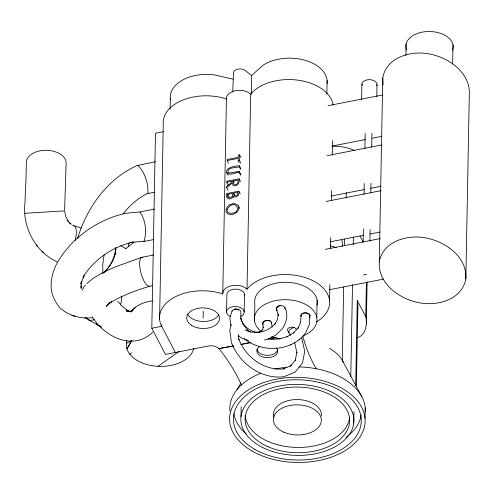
<?xml version="1.0" encoding="UTF-8"?>
<svg xmlns="http://www.w3.org/2000/svg" width="494" height="494" viewBox="0 0 494 494"><rect width="100%" height="100%" fill="white"/><g stroke="black" fill="none" stroke-linecap="round" stroke-linejoin="round"><path stroke-width="0.74" d="M356.365 386.679L357.891 305.391L357.279 300.5L365.758 316.71C367.536 324.367 365.782 335.494 356.983 337.797M233.353 345.806L219.046 348.61A9.343 5.866 1.1 0 0 208.215 346.047L165.49 354.426L151.806 328.257L155.468 133.269L163.261 131.744M159.587 319.26L163.255 124.278A43.626 27.392 1.1 0 1 226.425 98.961A13.227 8.305 1.1 0 1 235.477 90.698A13.227 8.305 1.1 0 1 250.686 94.2A43.626 27.392 1.1 0 1 297.962 80.164A43.626 27.392 1.1 0 1 333.123 105.185M161.748 324.768L161.717 326.312L175.401 352.481M170.109 109.094L170.307 98.584M203.139 318.192L203.275 311.257M151.806 328.257L161.717 326.312A43.626 27.392 1.1 0 1 174.648 297.122A43.626 27.392 1.1 0 1 222.757 293.942L226.425 98.961M228.067 190.375L226.653 187.677L226.678 186.429L232.452 181.693L232.458 181.119L226.758 182.237L226.777 181.236L239.059 178.822L240.473 181.526M228.574 163.242L227.166 160.538L227.184 159.513L238.269 157.339L238.306 155.097L239.51 154.863L240.924 157.561M227.728 194.346C226.141 199.903 234.02 197.89 232.439 193.42L227.728 194.346L229.136 197.044M226.561 312.27L226.888 294.862A8.824 5.539 1.1 0 1 236.342 289.126A8.824 5.539 1.1 0 1 244.332 295.869M232.73 91.927L233.532 72.352A6.663 4.187 1.1 0 1 238.022 69.104A6.663 4.187 1.1 0 1 244.758 70.154L251.668 75.496L251.316 94.274M233.674 193.179C232.569 197.477 239.028 196.112 237.608 192.407L233.674 193.179L234.73 195.204M239.263 162.637L238.207 160.612L238.244 158.37L227.166 160.538M238.83 191.184C240.078 194.482 236.163 198.94 233.168 196.211L232.798 196.976A3.217 2.365 -27.6 0 1 231.309 198.434C228.086 200.607 225.073 196.847 226.542 193.599L238.83 191.184L240.238 193.889M239.059 178.822C239.571 181.841 238.534 186.071 234.73 185.849A3.1 2.285 -27.6 0 1 232.785 184.842L232.427 182.934L226.653 187.677M240.59 175.111L239.182 172.412L239.201 171.406L229.265 173.067A2.736 2.013 -27.6 0 1 228.055 172.27C227.055 166.676 236.509 168.213 239.287 166.75L240.702 169.454M239.287 166.75L239.306 165.743C234.761 165.959 222.139 167.787 228.228 175.351M240.819 163.082L239.405 160.377L239.51 154.863M240.986 416.695L241.171 406.729M244.178 311.838L244.505 294.43M316.747 321.73A43.626 27.392 1.1 0 0 311.597 280.061A43.626 27.392 1.1 0 0 247.025 289.188L250.686 94.2M254.527 321.143L254.855 303.736A31.32 19.667 1.1 0 1 286.674 282.29A31.32 19.667 1.1 0 1 316.938 305.292M316.79 317.568L317.117 300.161M326.861 94.039L327.114 80.522M329.541 300.877L329.844 284.692M330.523 248.47L330.727 237.682M331.425 200.688L331.61 190.672M332.277 155.215L332.555 140.574M342.28 360.997L343.67 287.014M344.454 245.394L344.571 239.232M346.201 198.088L346.306 192.697M350.789 376.471L352.512 284.698M353.266 244.666L353.408 236.966M353.741 423.074A56.526 35.494 1.1 0 0 272.688 387.666A56.526 35.494 1.1 0 0 265.661 448.91A56.526 35.494 1.1 0 0 353.741 423.074L353.957 411.576M355.68 385.684L357.279 300.5M361.639 99.238L361.923 84.103M363.146 242.017L363.393 228.92M364.041 194.253L364.245 183.472M364.893 148.805L365.183 133.399M365.758 316.71L366.4 282.309M366.326 324.008L367.116 281.852M365.017 418.22L365.214 407.778M369.901 241.078L370.117 229.525M370.815 192.549L370.988 183.305M371.667 147.101L371.926 133.232M376.805 96.738L377.027 84.628M379.299 261.863L382.757 77.867C386.481 56.773 411.761 50.16 430.126 54.105C449.46 57.971 470.659 73.1 469.3 94.854L465.842 278.851C462.118 299.944 436.838 306.564 418.474 302.612C399.14 298.747 377.941 283.624 379.299 261.863C383.023 240.769 408.303 234.156 426.668 238.102C446.002 241.967 467.201 257.096 465.842 278.851M405.907 55.433L406.13 43.972M452.646 63.911L453.004 44.868M57.001 261.82C35.111 251.656 22.261 226.907 24.972 203.17C25.206 195.612 25.521 188.053 25.978 180.508L26.33 161.933A19.921 12.504 1.1 0 1 47.245 150.324A19.921 12.504 1.1 0 1 66.11 163.675L64.609 210.067M233.662 180.884C231.933 187.01 239.627 184.898 237.836 180.069L233.662 180.884L234.366 182.237M300.642 322.094L300.982 315.808M309.911 315.678L309.386 324.465L305.551 333.024C291.59 351.845 261.734 352.988 244.184 338.674M357.582 310.127L357.847 307.799M104.104 254.601L102.715 264.809L102.869 272.83M452.714 50.271L452.93 48.745A23.644 14.845 1.1 0 0 429.823 31.517A23.644 14.845 1.1 0 0 406.056 47.85L406.284 50.147M295.288 360.373L296.82 352.185L296.943 352.852L294.665 342.62M262.505 329.986L263.29 326.966L263.203 327.713L262.783 323.644M77.632 238.275C86.882 207.739 107.26 178.853 137.011 165.564L155.437 161.748M123.154 213.914C129.749 205.381 138.048 197.909 147.885 193.327C148.589 183.558 144.73 172.14 137.783 165.206M231.42 324.484L229.772 330.078L231.396 342.416C239.158 363.306 260.956 379.361 283.667 376.768L295.066 372.173L302.55 362.855L304.705 351.401L301.951 338.915L301.179 337.6M230.099 316.938L232.124 310.88M300.692 322.063L297.999 328.22L298.357 327.633L293.498 332.925L294.004 332.623L286.878 336.871L287.261 336.649L279.24 338.989L270.582 339.458M82.294 290.287L83.937 286.909L85.431 285.223M131.528 340.879L126.977 348.931L131.917 340.329M295.313 360.317L295.727 359.607L290.453 366.184L291.806 365.307L283.439 368.87L284.124 368.851C264.432 371.105 245.543 357.187 238.818 339.082L238.923 339.619L238.238 334.29M237.034 389.612L240.911 382.943M261.085 331.493L262.901 329.245M108.748 303.52L106.259 306.329L111.675 301.655L108.773 303.489C122.364 295.363 137.406 289.626 152.64 285.495M152.288 300.889C144.267 302.019 135.862 304.909 131.157 311.998L132.898 310.102M135.313 307.472L130.385 311.856L132.262 310.707M86.932 283.568L92.847 278.56L100.739 273.744L114.095 267.377L141.543 257.368L153.597 255.003M251.668 75.496L262.487 65.634A37.044 23.261 1.1 0 1 304.588 60.175A37.044 23.261 1.1 0 1 327.071 83.566M125.501 248.822L134.164 242.041M129.836 354.223L131.62 352.802M152.732 332.227C133.01 351.265 104.462 336.797 92.131 316.759M158.037 366.332L179.137 351.407M290.583 344.991L290.96 344.769M298.87 340.051L299.376 339.749M126.384 343.386L131.812 340.446M132.849 310.275L130.188 311.628L131.614 311.226M261.727 330.931L259.004 332.246L259.745 331.974L256.293 332.234M147.885 193.327L147.113 193.679L154.437 192.246M80.849 285.89L81.177 288.459L81.417 281.253L80.818 284.087L84.221 275.485L82.893 277.4C93.959 259.43 112.7 246.691 133.17 241.974L131.132 242.431L144.149 241.214C146.755 231.933 145.736 219.688 139.827 211.963L125.538 213.272C98.318 219.54 73.402 236.478 58.687 260.369C53.222 269.156 50.369 279.425 51.29 289.817C52.358 296.375 55.717 302.927 60.009 307.947C68.888 315.87 81.084 319.223 92.755 317.667M131.694 311.146L126.779 311.523L130.484 311.535L126.853 310.738L129.675 311.547M264.352 339.996L267.365 339.366L275.479 335.321L282.062 329.09C286.464 322.971 288.644 314.61 284.915 307.614M328.028 105.685L382.362 95.033M238.207 160.612L239.405 160.377M332.073 146.07L365.276 139.561M372.062 138.234L381.874 136.307M239.182 172.412C235.545 172.06 229.753 176.339 226.814 172.653M327.09 155.666L381.424 145.014M139.827 211.963L154.548 209.079M331.134 196.05L364.337 189.542M370.37 188.362L380.936 186.287M326.077 201.459L381.164 190.659M143.291 241.585L153.548 239.578M330.122 241.844L363.325 235.329M370.117 234.002L379.923 232.075M325.33 249.353L380.417 238.553M329.368 289.737L383.702 279.085M240.887 344.324L249.921 342.558M268.755 338.865L275.529 337.538M219.046 348.61L233.471 346.028M241.004 344.553L250.791 342.632M268.119 339.236L276.399 337.612M24.7 213.328L59.163 211.166A20.779 0.309 -3.3 0 1 64.584 211.074L65.795 216.644L68.654 221.806L67.493 220.534L70.611 223.955L69.351 222.566L71.482 224.27M294.56 327.331C292.09 327.837 288.959 329.523 288.477 332.166L290.41 335.432M71.982 315.592L75.057 316.117M84.801 317.815L87.413 318.266M289.225 332.505L288.477 332.166M256.936 332.271C249.736 331.307 243.493 326.021 240.905 319.297M232.97 79.163L214.81 74.983A37.044 23.261 1.1 0 0 170.492 99.924M81.158 228.092L74.631 225.857M245.098 329.998C255.071 334.864 267.884 332.122 275.127 323.761L274.843 324.218L277.585 319.241L278.227 314.011L278.363 315.475L276.671 310.078M248.587 340.502L241.325 337.952L238.596 335.864M129.761 311.473L126.655 310.115L129.113 311.646M88.253 319.723L101.721 327.17M238.565 310.059L237.571 309.553A4.211 2.439 18.5 0 0 234.378 309.059M120.771 245.679L126.026 248.766M129.095 311.615L122.043 306.224L117.8 301.303M250.458 332.209L247.469 330.041L247.84 330.387L243.196 324.57L240.72 318.062L240.942 318.747L240.825 311.634A4.471 2.803 -0.9 0 0 236.663 309.059A4.471 2.803 -0.9 0 0 231.976 311.35M81.09 286.755L81.992 287.712M36.445 245.086L37.606 246.364M41.99 251.187L43.25 252.57M238.38 205.918C234.687 200.749 224.98 205.418 226.017 211.475C228.765 218.453 241.22 212.562 238.38 205.918L239.794 208.616M342.817 361.25L361.904 396.824M359.984 235.984L363.152 242.041M239.306 165.743L240.72 168.448M239.201 171.406L240.967 174.783M226.758 182.237L228.166 184.941M233.168 196.211L233.872 197.563M230.642 325.67L229.908 317.636M271.681 323.082L272.095 327.077M382.757 77.867L383.103 85.067M362.108 85.338A7.558 4.749 1.1 0 1 369.759 79.627A7.558 4.749 1.1 0 1 376.7 85.845M363.343 275.158A3.378 2.118 1.1 0 1 366.548 274.528M229.908 411.101A67.771 42.552 1.1 0 1 260.375 373.439M274.794 369.092A67.771 42.552 1.1 0 1 286.798 367.301M299.061 366.906A67.771 42.552 1.1 0 1 365.294 411.477M361.188 415.034A63.93 40.144 1.1 0 1 345.893 437.406M246.216 433.948A63.93 40.144 1.1 0 1 233.897 413.657M329.504 348.356A46.893 29.442 1.1 0 1 343.466 362.59M219.163 348.832A320.1 200.99 1.1 0 1 241.523 385.172M277.752 349.431A10.442 6.558 1.1 0 1 267.445 355.359A10.442 6.558 1.1 0 1 256.954 349.32M316.16 368.79A294.202 184.725 1.1 0 1 302.828 336.006A31.32 19.667 1.1 0 0 311.201 308.262A31.32 19.667 1.1 0 0 266.612 303.532A31.32 19.667 1.1 0 0 261.517 331.61M276.294 347.893A10.442 6.558 1.1 0 1 273.373 356.526A10.442 6.558 1.1 0 1 259.369 355.297A10.442 6.558 1.1 0 1 259.85 346.448M218.879 314.579A16.407 10.3 1.1 0 1 202.966 321.526A16.407 10.3 1.1 0 1 187.485 313.851M280.895 338.742A31.32 19.667 1.1 0 1 271.57 336.766M222.757 293.942A13.227 8.305 1.1 0 1 231.816 285.68A13.227 8.305 1.1 0 1 247.025 289.188M276.93 309.948A4.477 2.81 1.1 0 1 279.832 305.675A4.477 2.81 1.1 0 1 285.05 309.065M301.198 316.531A4.477 2.81 1.1 0 1 305.78 312.9A4.477 2.81 1.1 0 1 309.442 317.006M262.969 324.027A4.477 2.81 1.1 0 1 266.958 320.384A4.477 2.81 1.1 0 1 271.595 323.811M288.916 331.98A4.477 2.81 1.1 0 1 289.947 327.368A4.477 2.81 1.1 0 1 296.357 329.807M230.729 316.716A8.824 5.539 1.1 0 1 228.45 308.534A8.824 5.539 1.1 0 1 241.609 308.213A8.824 5.539 1.1 0 1 240.831 316.469M300.988 315.709A4.471 2.816 3.1 0 1 306.354 312.968A4.471 2.816 3.1 0 1 309.442 317.092M280.388 305.57A4.211 2.686 -17.4 0 0 278.32 306.416L276.529 308.589A4.607 2.933 -17.4 0 0 277.159 310.683M262.993 324.299A4.458 2.594 -5.9 0 1 265.278 320.983A4.458 2.594 -5.9 0 1 270.928 321.508M331.863 146.249A35.926 22.557 1.1 0 1 354.55 150.442M341.422 239.553A10.442 9.682 29.1 0 1 342.144 246.401M330.35 245.963A10.139 6.675 4.1 0 1 336.334 247.877M72.408 225.221A19.951 7.972 -65.6 0 1 75.051 240.492M115.448 248.686A19.921 9.831 -61.7 0 1 102.906 273.194M115.855 247.358A19.921 10.183 -60.3 0 1 102.925 273.207M128.347 246.234A33.777 21.211 1.1 0 1 129.292 242.745M105.821 271.509A10.572 5.403 -60.3 0 1 105.426 270.453M114.231 254.404A10.572 5.403 -60.3 0 1 115.38 254.095M121.481 296.079A20.266 10.355 -60.3 0 1 120.542 304.847M100.344 326.04A20.266 10.355 -60.3 0 1 98.337 325.484M97.75 325.145A20.266 10.355 -60.3 0 1 96.262 323.687M94.212 319.643A20.266 10.355 -60.3 0 1 86.178 317.926M193.79 348.239A33.882 21.273 1.1 0 1 154.739 366.06A33.882 21.273 1.1 0 1 126.958 340.632M149.694 286.075A14.95 4.804 75.3 0 1 140.722 271.959A14.95 4.804 75.3 0 1 142.822 257.306M349.604 417.578A52.284 32.826 1.1 0 1 296.554 447.441A52.284 32.826 1.1 0 1 245.222 415.25M273.911 417.202A23.984 15.061 1.1 0 1 296.048 399.578A23.984 15.061 1.1 0 1 321.378 415.979M227.221 209.302L227.11 210.166A5.545 4.082 -27.6 0 0 228.568 212.926C244.493 215.668 235.687 195.717 227.221 209.302M252.261 451.133A67.771 42.552 1.1 0 0 363.714 429.286A67.771 42.552 1.1 0 0 276.109 379.231A67.771 42.552 1.1 0 0 252.261 451.133M254.818 449.367A63.93 40.144 1.1 0 0 359.953 428.755A63.93 40.144 1.1 0 0 277.313 381.535A63.93 40.144 1.1 0 0 254.818 449.367M191.703 325.447A16.407 10.3 1.1 0 0 219.046 320.896A16.407 10.3 1.1 0 0 198.674 308.225A16.407 10.3 1.1 0 0 191.703 325.447M268.038 446.73A52.284 32.826 1.1 0 0 349.505 422.833A52.284 32.826 1.1 0 0 274.541 390.087A52.284 32.826 1.1 0 0 268.038 446.73M283.914 432.201A23.984 15.061 1.1 0 0 321.279 421.24A23.984 15.061 1.1 0 0 286.897 406.216A23.984 15.061 1.1 0 0 283.914 432.201"/></g></svg>
